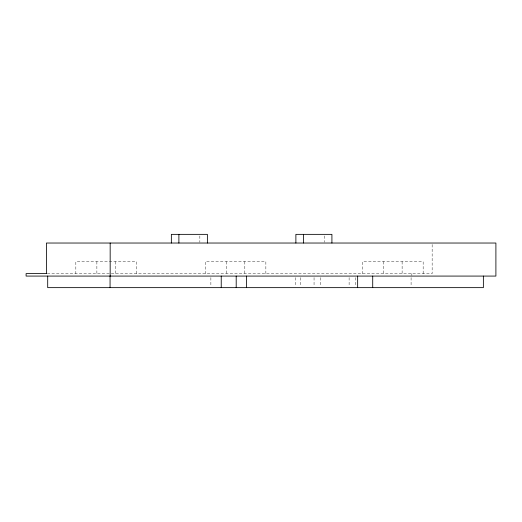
<?xml version="1.0" encoding="UTF-8"?>
<svg xmlns="http://www.w3.org/2000/svg" width="522" height="522" viewBox="0 0 522 522"><rect width="100%" height="100%" fill="white"/><g stroke="black" fill="none" stroke-linecap="round" stroke-linejoin="round"><path stroke-width="0.39" stroke-dasharray="2.61 1.96" d="M47.306 273.6L432.151 273.6L432.151 244.27M423.159 273.6L423.159 261.62L362.536 261.62L362.536 273.6M411.832 273.6L411.832 275.459M411.088 277.619L411.088 286.102M402.116 261.62L402.116 273.6M383.585 261.62L383.585 273.6M355.736 277.619L355.736 286.102M349.114 277.619L349.114 286.102M324.371 235.937L324.371 242.241M320.593 277.619L320.593 286.102M314.055 277.619L314.055 286.102M300.339 277.619L300.339 286.102M295.282 277.619L295.282 286.102M265.861 273.6L265.861 261.62L205.244 261.62L205.244 273.6M244.818 261.62L244.818 273.6M226.287 261.62L226.287 273.6M210.875 277.619L210.875 286.102M199.848 235.937L199.848 242.241M136.451 273.6L136.451 261.62L75.834 261.62L75.834 273.6M115.408 261.62L115.408 273.6M96.877 261.62L96.877 273.6"/><path stroke-width="0.78" d="M46.491 273.6L26.1 273.6L26.1 276.079L495.9 276.079L495.9 243.03L46.419 243.03L46.419 273.6M483.372 276.079L483.372 287.642L47.698 287.642L47.698 276.079M372.715 276.079L372.715 287.642M357.648 276.079L357.648 287.642M331.914 243.03L331.914 234.358L295.883 234.358L295.883 243.03M303.419 234.358L303.419 243.03M246.554 276.079L246.554 287.642M236.198 276.079L236.198 287.642M221.23 276.079L221.23 287.642M207.384 243.03L207.384 234.358L171.353 234.358L171.353 243.03M178.889 234.358L178.889 243.03M110.168 243.03L110.168 276.079M110.064 276.079L110.064 287.642"/></g></svg>
